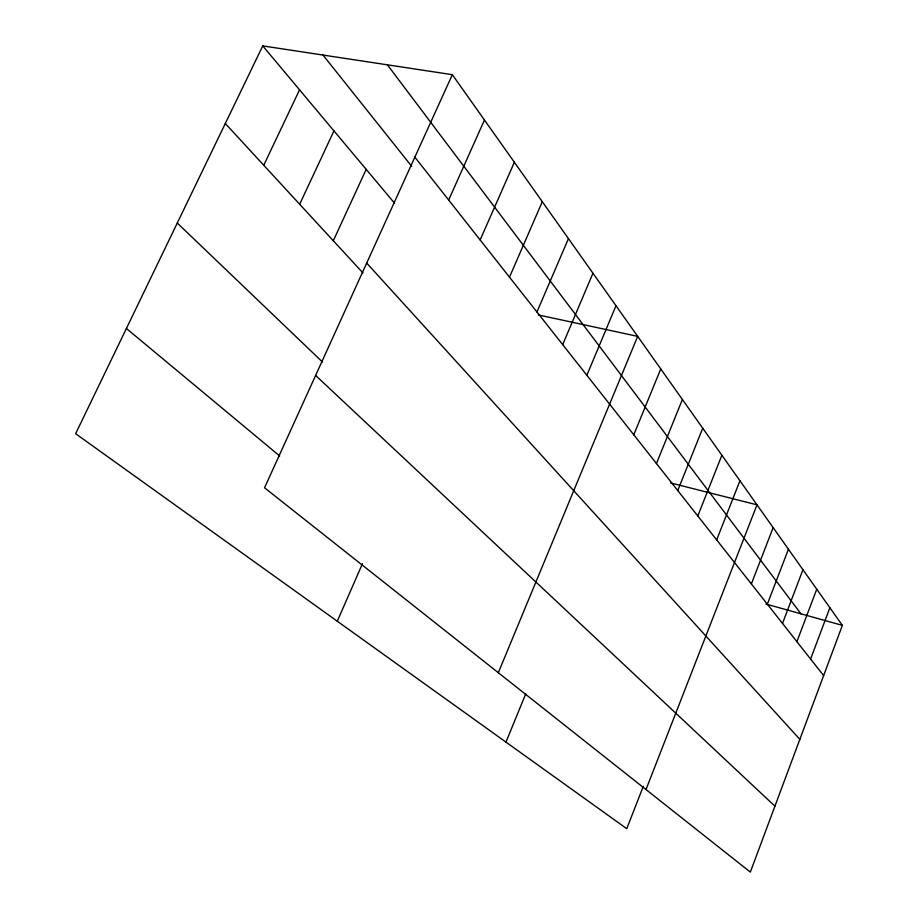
<?xml version="1.0" encoding="UTF-8"?>
<svg xmlns="http://www.w3.org/2000/svg" width="918" height="918" viewBox="0 0 918 918"><rect width="100%" height="100%" fill="white"/><g stroke="black" fill="none" stroke-linecap="round" stroke-linejoin="round"><path stroke-width="1.38" d="M452.344 74.691L842.368 625.365L750.339 872.1L264.545 487.768L452.344 74.691L262.755 45.9L75.632 433.698L626.764 828.69L643.3 786.313M810.605 659.032L829.872 607.716M796.904 641.671L816.745 589.184M782.503 623.414L802.952 569.711M767.345 604.193L788.436 549.216M751.372 583.928L773.14 527.62M645.997 789.549L756.994 504.831L670.61 482.937M716.671 539.91L739.942 480.745M697.783 515.962L721.881 455.248M677.748 490.556L702.729 428.213M656.45 463.556L682.395 399.502M505.956 742.123L525.784 693.744M633.787 434.799L660.753 368.944M498.325 672.71L637.677 336.367L538.304 314.931M586.854 375.29L615.989 305.74M562.688 344.64L592.959 273.22M536.95 311.994L568.437 238.611M509.49 277.179L542.297 201.708M337.285 621.222L362.449 563.709M480.137 239.942L514.367 162.268M448.661 200.032L484.452 120.028M333.314 240.757L366.19 169.36M299.681 204.244L333.957 130.884M263.753 165.251L299.555 89.826M765.91 604.033L842.368 625.365M126.397 328.483L279.68 455.971M315.62 375.439L774.93 806.176M177.277 223.051L322.482 362.013M225.3 123.505L362.966 272.944M366.695 263.076L799.853 739.369M262.755 45.9L394.614 203.291M322.987 55.046L411.746 166.376M414.856 157.15L823.641 675.579M387.407 64.822L800.944 613.798"/></g></svg>
